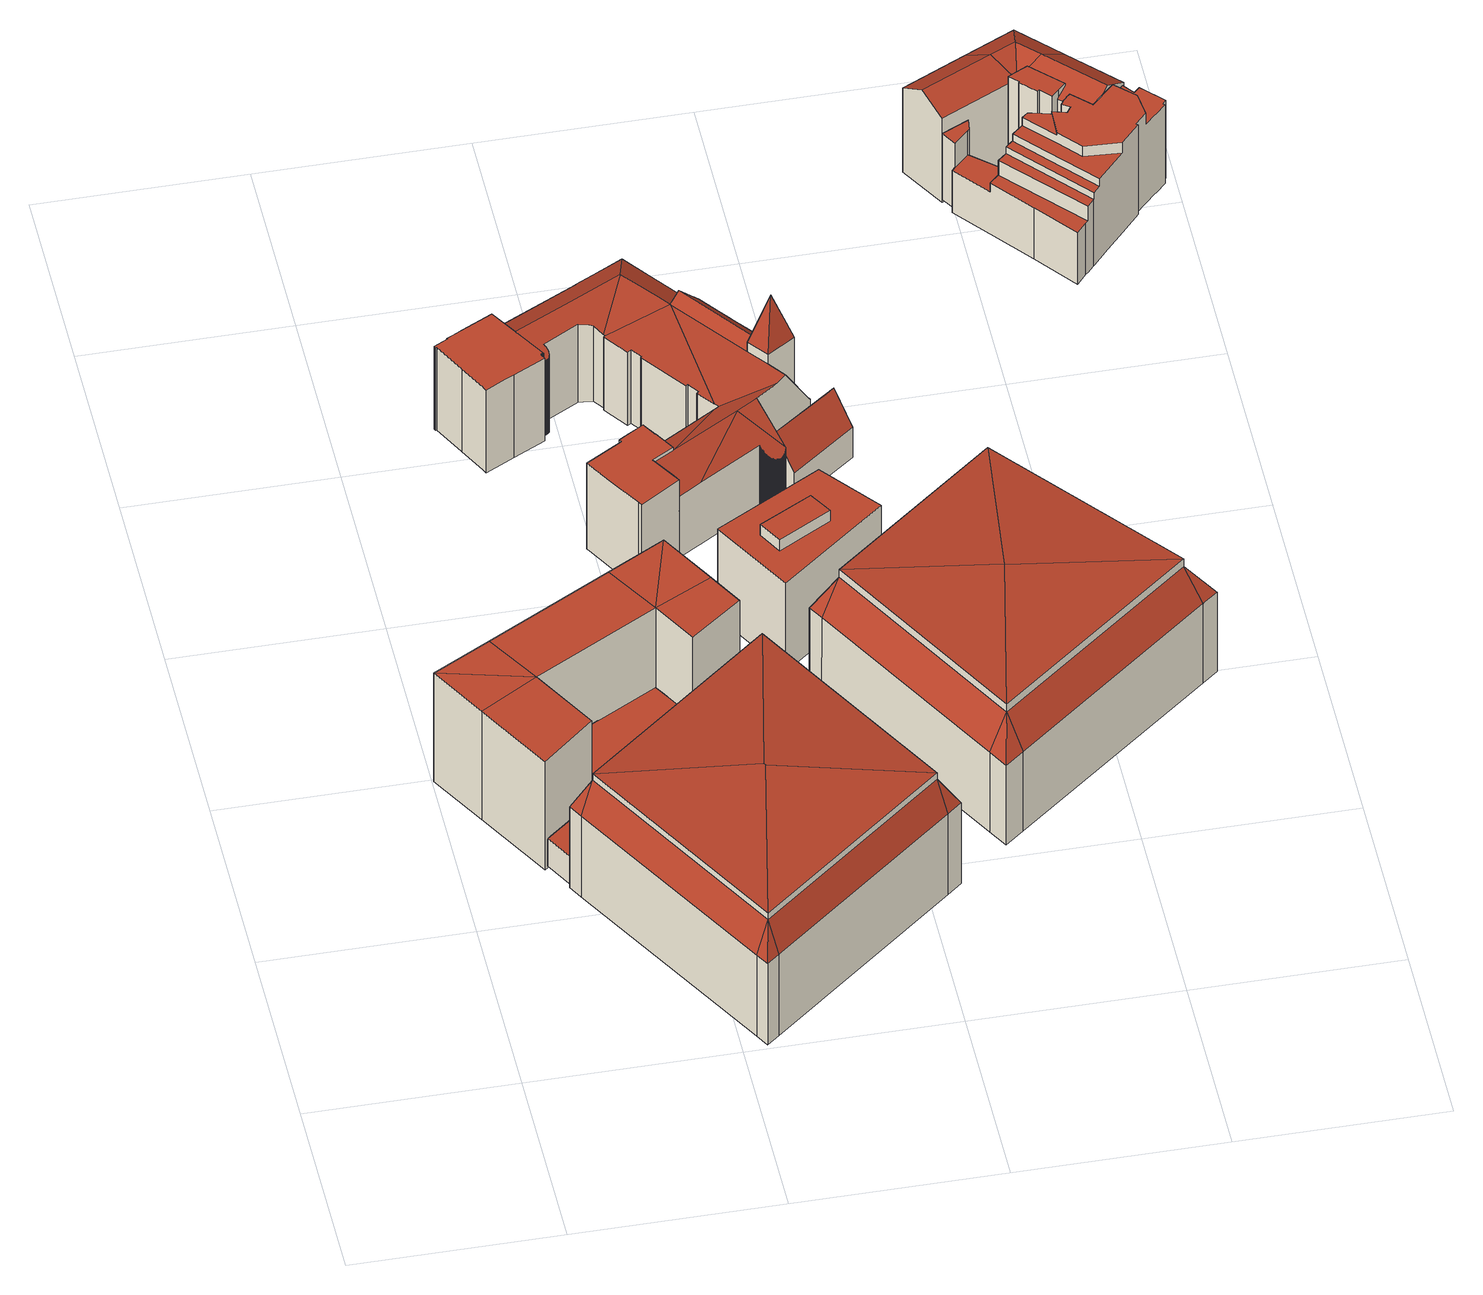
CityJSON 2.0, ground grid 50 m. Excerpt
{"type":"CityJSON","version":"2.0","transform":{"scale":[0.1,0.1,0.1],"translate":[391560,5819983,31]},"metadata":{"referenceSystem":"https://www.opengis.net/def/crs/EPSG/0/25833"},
"CityObjects":{
"building1":{"type":"Building","attributes":{"name":"0003000A000850F8","function":"1461","roofType":"1130","measuredHeight":37},"address":[{"locality":"Berlin","thoroughfareNumber":"1","thoroughfareName":"Karl-Liebknecht-Str."},{"locality":"Berlin","thoroughfareNumber":"3","thoroughfareName":"Karl-Liebknecht-Str."},{"locality":"Berlin","thoroughfareNumber":"4","thoroughfareName":"St. Wolfgang-Str."},{"locality":"Berlin","thoroughfareNumber":"2","thoroughfareName":"St. Wolfgang-Str."}],"geometry":[{"type":"MultiSurface","lod":"2","boundaries":[[[0,1,2,3]],[[4,5,6,7]],[[8,9,10,11]],[[12,13,14,15]],[[16,17,18,19]],[[20,21,22,23]],[[24,25,26,27]],[[28,29,30,31]],[[21,32,33,22]],[[34,0,3,35]],[[17,36,37,18]],[[38,39,40,41]],[[42,38,41,43]],[[39,44,45,40]],[[46,12,15,47]],[[44,42,43,45]],[[48,4,7,49]],[[50,46,47,51]],[[36,48,49,37]],[[13,34,35,14]],[[52,53,54,55]],[[9,56,57,10]],[[56,58,59,57]],[[58,50,51,59]],[[25,52,55,26]],[[60,28,31,61]],[[62,60,61,63]],[[29,62,63,30]],[[64,20,23,65]],[[32,64,65,33]],[[53,66,67,54]],[[66,16,19,67]],[[1,68,69,2]],[[68,8,11,69]],[[70,24,27,71]],[[5,70,71,6]],[[60,62,72]],[[8,63,9]],[[68,30,63,8]],[[9,63,56]],[[66,53,52,16]],[[1,30,68]],[[5,25,24,70]],[[0,30,1]],[[36,52,25,48]],[[17,52,36]],[[34,31,30,0]],[[56,63,61,58]],[[58,61,50]],[[16,52,17]],[[4,25,5]],[[48,25,4]],[[64,32,21,20]],[[42,44,39,38]],[[50,61,46]],[[46,61,31,12]],[[28,60,72,73]],[[73,29,28]],[[73,72,62,29]],[[12,31,13]],[[13,31,34]],[[23,22,33,65]],[[74,75,76,77]],[[57,59,77,76]],[[41,40,45,43]],[[14,35,74,15]],[[35,3,75,74]],[[7,6,26,49]],[[51,47,77,59]],[[37,49,26,55]],[[47,15,74,77]],[[18,37,55,19]],[[67,19,55,54]],[[69,11,76,75]],[[2,69,75,3]],[[10,57,76,11]],[[6,71,27,26]]],"semantics":{"surfaces":[{"type":"WallSurface"},{"type":"RoofSurface"},{"type":"GroundSurface"}],"values":[0,0,0,0,0,0,0,0,0,0,0,0,0,0,0,0,0,0,0,0,0,0,0,0,0,0,0,0,0,0,0,0,0,0,0,0,1,1,1,1,1,1,1,1,1,1,1,1,1,1,1,1,1,1,1,1,1,1,1,1,1,2,2,2,2,2,2,2,2,2,2,2,2,2,2,2,2]}}]},
"building2":{"type":"Building","attributes":{"roofType":"2100","measuredHeight":41.38},"address":[{"country":"Germany","locality":"Berlin"}],"geometry":[{"type":"Solid","lod":"2","boundaries":[[[[78,79,80,81,82,83,84]],[[85,86,87,88,89,90,91,92,93,94,95,96]],[[97,98,99]],[[100,101,102]],[[81,80,103,104,105,106,107,108,109,110,111,112,113,114,115,116,117,118,119,120,121,122,123,124,125,126,127,128,129,130,131,132,133,134,135,136,137,138,139,140,141,142,143,144,145,146,147,148,149]],[[148,147,146,150,151,152,153,154,155,156,157,158]],[[159,160,161,162,163,164,165,166,167,168,169,170,171,172,83,82,149,173,158,174,175,176,177,178,179]],[[180,181,182,183,99,184,185]],[[94,93,186,146,145,187]],[[188,189,190,191,192,193,194,195,196,197,198,199,200,201,202,203,204,205,206,207,208,209,210,211,212,213,214,215,216,217,218,219,220,221,222,223,224,225,226,227,228,229,230,231,232,233,234,235,236,237,238,239,240,241,242,243,244,245,246,247,248,249,250,251,252,253,254,255,256,257,258,259,183,182,260]],[[261,262,263,264,265,266,267,97,99,183]],[[93,268,269,270,150,146,186]],[[271,272,273,274,275,276]],[[179,178,277,278]],[[279,280,281]],[[271,276,282,283]],[[284,279,281]],[[285,261,183,259]],[[284,286,287,279]],[[279,287,280]],[[288,289,93,290]],[[291,292,293,294,295,296,297,298,299,300,301,302,303,289,288]],[[167,166,304,305]],[[166,165,306,304]],[[170,169,307,308]],[[169,168,309,307]],[[168,167,305,309]],[[83,172,310,84]],[[172,171,311,310]],[[171,170,308,311]],[[178,177,312,277]],[[174,158,157]],[[82,81,149]],[[139,138,313,314]],[[138,137,315,313]],[[137,136,316,315]],[[136,135,317,316]],[[142,141,318,319]],[[141,140,320,318]],[[140,139,314,320]],[[156,155,321,322]],[[155,154,323,321]],[[154,153,324,323]],[[161,160,325,326]],[[160,159,327,325]],[[159,179,278,327]],[[124,123,328,329]],[[123,122,330,328]],[[122,121,331,330]],[[121,120,332,331]],[[127,126,333,334]],[[126,125,335,333]],[[125,124,329,335]],[[131,130,336,337]],[[130,129,338,336]],[[129,128,339,338]],[[128,127,334,339]],[[135,134,340,317]],[[134,133,341,340]],[[133,132,342,341]],[[132,131,337,342]],[[109,108,343,344]],[[108,107,345,343]],[[107,106,346,345]],[[106,105,347,346]],[[105,104,348,347]],[[112,111,349,350]],[[111,110,351,349]],[[110,109,344,351]],[[116,115,352,353]],[[115,114,354,352]],[[114,113,355,354]],[[113,112,350,355]],[[120,119,356,332]],[[119,118,357,356]],[[118,117,358,357]],[[117,116,353,358]],[[254,253,359,360]],[[253,252,361,359]],[[252,251,362,361]],[[251,250,363,362]],[[219,218,364,365]],[[218,217,366,364]],[[217,216,367,366]],[[216,215,368,367]],[[87,86,369,370]],[[86,85,371,369]],[[85,96,372,371]],[[96,95,373,372]],[[258,257,374,375]],[[257,256,376,374]],[[256,255,377,376]],[[255,254,360,377]],[[378,379,102,101]],[[380,381,382,383]],[[384,385,99,98]],[[385,386,184,99]],[[91,90,387,388]],[[90,89,389,387]],[[89,88,390,389]],[[88,87,370,390]],[[104,103,391,348]],[[103,80,79,391]],[[386,392,185,184]],[[191,190,393,394]],[[190,189,395,393]],[[189,188,396,395]],[[188,260,397,396]],[[302,301,398,399]],[[301,300,400,398]],[[300,299,401,400]],[[294,293,402,403]],[[199,198,404,405]],[[198,197,406,404]],[[197,196,407,406]],[[196,195,408,407]],[[195,194,409,408]],[[194,193,410,409]],[[193,192,411,410]],[[192,191,394,411]],[[207,206,412,413]],[[206,205,414,412]],[[205,204,415,414]],[[204,203,416,415]],[[203,202,417,416]],[[202,201,418,417]],[[201,200,419,418]],[[200,199,405,419]],[[215,214,420,368]],[[214,213,421,420]],[[213,212,422,421]],[[212,211,423,422]],[[211,210,424,423]],[[210,209,425,424]],[[209,208,426,425]],[[208,207,413,426]],[[231,230,427,428]],[[230,229,429,427]],[[229,228,430,429]],[[228,227,431,430]],[[227,226,432,431]],[[226,225,433,432]],[[225,224,434,433]],[[224,223,435,434]],[[239,238,436,437]],[[238,237,438,436]],[[237,236,439,438]],[[236,235,440,439]],[[235,234,441,440]],[[234,233,442,441]],[[233,232,443,442]],[[232,231,428,443]],[[247,246,444,445]],[[246,245,446,444]],[[245,244,447,446]],[[244,243,448,447]],[[243,242,449,448]],[[242,241,450,449]],[[241,240,451,450]],[[240,239,437,451]],[[292,291,275,274]],[[285,259,452,453]],[[281,280,282,276]],[[291,284,281,276,275]],[[250,249,454,363]],[[249,248,455,454]],[[248,247,445,455]],[[94,187,456,457,373,95]],[[458,459,460,461,462,463]],[[456,187,145,144,464,465]],[[466,467,100,102,379,380,383]],[[101,100,467,468,469,392,378]],[[470,471,472,473]],[[474,470,473,475,476,477]],[[464,144,143,142,319,478]],[[283,282,280,287,290,282]],[[286,284,291,288,290,287]],[[453,479,480,262,261,285]],[[274,273,481,482,402,293,292]],[[303,269,268,93,289]],[[483,220,219,365]],[[258,375,452,259]],[[183,261,183,99]],[[484,485,486,487,266,265,488,489,92,91,388,490]],[[297,296,295,294,403,491,492,493,494,401,299,298]],[[495,496,497,397,260,182,181,180,185,392,469]],[[498,499,500,480,479,453,452,375,374,376,377,360,359,361,362,363,454,455,445,444,446,447,448,449,450,451,437,436,438,439,440,441,442,443,428,427,429,430,431,432,433,434,435,501,502,483,365,364,366,367,368,420,421,422,423,424,425,426,413,412,414,415,416,417,418,419,405,404,406,407,408,409,410,411,394,393,395,396,397,497,496,495,469,468,467,466,383,382,503,504,476,475,473,472,505,461,460,459,506,507,508,487,486,485,484,490,388,387,389,390,370,369,371,372,373,457,456,465,464,478,319,318,320,314,313,315,316,317,340,341,342,337,336,338,339,334,333,335,329,328,330,331,332,356,357,358,353,352,354,355,350,349,351,344,343,345,346,347,348,391,79,78,84,310,311,308,307,309,305,304,306,509,510,511,326,325,327,278,277,312,512,513,514,322,321,323,324,515,516,517,518,519,399,398,400,401,494,493,492,491,403,402,482,481,520,521]],[[522,381,380,379,378,392,386,385,384,458,463,462,523,471,470,474,477,524]],[[489,488,265,264,283,282,290,93,92]],[[503,382,381,522,524,477,476,504]],[[523,462,461,505,472,471]],[[223,222,501,435]],[[222,221,502,501]],[[221,220,483,502]],[[273,272,520,481]],[[176,175,174,157,156,322,514,513,512,312,177]],[[270,269,303,302,399,519,518,517,516,151,150]],[[384,98,97,267,266,487,508,507,506,459,458]],[[500,499,498,521,520,272,271,283,264,263,262,480]],[[149,148,158,173]],[[152,151,516,515,324,153]],[[510,163,162,161,326,511]],[[509,306,165,164,163,510]]]],"semantics":{"surfaces":[{"type":"WallSurface"},{"type":"RoofSurface"},{"type":"GroundSurface"}],"values":[[0,1,1,1,1,1,1,1,1,1,1,1,1,0,1,1,1,1,1,1,1,1,0,0,0,0,0,0,0,0,0,0,0,0,0,0,0,0,0,0,0,0,0,0,0,0,0,0,0,0,0,0,0,0,0,0,0,0,0,0,0,0,0,0,0,0,0,0,0,0,0,0,0,0,0,0,0,0,0,0,0,0,0,0,0,0,0,0,0,0,0,0,0,0,0,0,0,0,0,0,0,0,0,0,0,0,0,0,0,0,0,0,0,0,0,0,0,0,0,0,0,0,0,0,0,0,0,0,0,0,0,0,0,0,0,0,0,0,0,0,0,0,0,0,0,0,0,0,0,0,0,0,0,0,0,0,0,0,0,0,0,0,0,0,0,0,0,0,0,0,0,0,0,0,0,0,0,0,0,0,0,0,0,0,0,0,2,1,1,0,0,0,0,0,0,0,0,0,0,0,0,0,0]]}}]},
"building3":{"type":"Building","attributes":{"name":"0003000A00085101","function":"1499","roofType":"1000","measuredHeight":26.74},"address":[{"locality":"Berlin","thoroughfareNumber":"1","thoroughfareName":"Heiligegeistkirchplatz"}],"geometry":[{"type":"MultiSurface","lod":"2","boundaries":[[[525,526,527,528]],[[529,530,531,532],[533,534,535,536]],[[537,538,539,540]],[[541,542,543,544],[545,546,547,548]],[[526,525,540,539]],[[533,536,545,548]],[[534,533,548,547]],[[525,528,537,540]],[[531,530,543,542]],[[535,534,547,546]],[[530,529,544,543]],[[532,531,542,541]],[[536,535,546,545]],[[527,526,539,538]],[[529,532,541,544]],[[528,527,538,537]]],"semantics":{"surfaces":[{"type":"RoofSurface"},{"type":"GroundSurface"},{"type":"WallSurface"}],"values":[0,0,1,1,2,2,2,2,2,2,2,2,2,2,2,2]}}]},
"building4":{"type":"Building","attributes":{"function":"1123","measuredHeight":17.31},"address":[{"locality":"Berlin","thoroughfareNumber":"4","thoroughfareName":"Anna-Louisa-Karsch-Str."}],"geometry":[{"type":"MultiSurface","lod":"2","boundaries":[[[549,550,551,552,553]],[[551,554,555,552]],[[554,556,557,558,555]],[[557,549,553,558]],[[553,552,555,558]],[[549,557,556,550]],[[550,556,554,551]]],"semantics":{"surfaces":[{"type":"WallSurface"},{"type":"GroundSurface"},{"type":"RoofSurface"}],"values":[0,0,0,0,1,2,2]}}]},
"building5":{"type":"Building","attributes":{"name":"0003000F004153B0","function":"1499","measuredHeight":36.11},"address":[{"locality":"Berlin","thoroughfareNumber":"5","thoroughfareName":"Karl-Liebknecht-Str."},{"locality":"Berlin","thoroughfareNumber":"3","thoroughfareName":"Spandauer Str."}],"geometry":[{"type":"MultiSurface","lod":"2","boundaries":[[[559,560,561,562]],[[563,562,561,564]],[[565,566,567,568]],[[569,565,568,570]],[[571,572,567,566]],[[567,564,561,568]],[[572,573,564,567]],[[560,570,568,561]],[[574,563,564,573]],[[575,576,563,574]],[[576,577,562,563]],[[578,579,572,571]],[[580,581,566,565]],[[581,578,571,566]],[[582,575,574,573]],[[583,584,560,559]],[[577,583,559,562]],[[584,585,570,560]],[[586,587,588,589]],[[587,590,591,588]],[[585,592,569,570]],[[590,593,594,591]],[[593,586,589,594]],[[592,580,565,569]],[[579,582,573,572]],[[592,591,580]],[[580,591,594,581]],[[578,594,579]],[[595,586,593]],[[581,594,578]],[[583,588,584]],[[582,589,575]],[[576,589,588,577]],[[579,594,589,582]],[[585,591,592]],[[575,589,576]],[[577,588,583]],[[590,587,596]],[[595,596,587,586]],[[593,590,596,595]],[[584,588,591,585]]],"semantics":{"surfaces":[{"type":"GroundSurface"},{"type":"WallSurface"},{"type":"RoofSurface"}],"values":[0,0,0,0,0,0,0,0,0,1,1,1,1,1,1,1,1,1,1,1,1,1,1,1,1,2,2,2,2,2,2,2,2,2,2,2,2,2,2,2,2]}}]},
"building6":{"type":"Building","attributes":{"function":"1461","roofType":"1130","measuredHeight":29.37},"address":[{"locality":"Berlin","thoroughfareNumber":"1","thoroughfareName":"Rosenstr."}],"geometry":[{"type":"MultiSurface","lod":"2","boundaries":[[[597,598,599]],[[600,601,597,599]],[[602,603,604,605,606]],[[607,608,609,610,611,612,613,614,615]],[[599,598,616]],[[600,599,616,617]],[[601,618,619,597]],[[597,619,620,598]],[[616,621,622,617]],[[598,623,621,616]],[[624,625,626,627]],[[628,625,624,629]],[[629,624,630,631]],[[632,633,634,635,636]],[[637,638,639,640,641,642,643,644,645]],[[618,601,629,631]],[[614,613,639,638]],[[605,604,634,633]],[[604,603,635,634]],[[606,605,633,632]],[[613,612,640,639]],[[622,621,623,627,626]],[[610,609,643,642]],[[603,602,636,635]],[[598,620,630,624]],[[615,614,638,637]],[[602,606,632,636]],[[612,611,641,640]],[[623,598,624,627]],[[607,615,637,645]],[[608,607,645,644]],[[611,610,642,641]],[[601,600,628,629]],[[620,619,618,631,630]],[[600,617,625,628]],[[617,622,626,625]],[[609,608,644,643]]],"semantics":{"surfaces":[{"type":"RoofSurface"},{"type":"GroundSurface"},{"type":"WallSurface"}],"values":[0,0,0,0,0,0,0,0,0,0,1,1,1,1,1,2,2,2,2,2,2,2,2,2,2,2,2,2,2,2,2,2,2,2,2,2,2]}}]},
"building7":{"type":"Building","attributes":{"roofType":"1000","measuredHeight":27.21},"address":[{"country":"Germany","locality":"Berlin"}],"geometry":[{"type":"Solid","lod":"2","boundaries":[[[[646,647,648,649,650,651,652]],[[653,654,655,656,657,658,659]],[[660,661,662,663,664,665,666,667,668,669,670]],[[651,671,672,652]],[[673,674,675,676]],[[677,678,679,680]],[[681,682,683,684]],[[685,686,687,688]],[[686,658,657,687]],[[646,689,690,647]],[[689,691,692,690]],[[691,689,646,652,672,693]],[[650,676,675,671,651]],[[694,695,696,654,653,674,673]],[[683,678,677,697,684]],[[698,699,659,658,686,685,700]],[[701,702,703,704,663,662,661,660,705,706,707]],[[673,676,650,649,708,709,710,711,712,713,714,715,716,717,694]],[[704,703,702,701,707,712,711,710,709,708,649,648,647,690,692,718,688,687,657,656,655,719,720,680,679,721,722,723,724,725,726,727,728,729,730,731,732,733,734,735,736,737,738,739,740,741,742,743,744,745]],[[746,747,730,729]],[[747,748,731,730]],[[748,749,732,731]],[[749,750,733,732]],[[750,751,734,733]],[[751,752,735,734]],[[752,753,736,735]],[[754,705,660,670]],[[706,713,712,707]],[[714,755,756,715]],[[668,667,742,741]],[[667,666,743,742]],[[666,665,744,743]],[[665,664,745,744]],[[664,663,704,745]],[[757,758,723,722]],[[758,759,724,723]],[[759,760,725,724]],[[760,761,726,725]],[[761,762,727,726]],[[763,754,670,669]],[[682,757,722,721,679,678,683]],[[694,717,764,765,696,695]],[[766,738,737,736,753,767]],[[768,746,729,728,727,762]],[[756,755,681,684,697,769,770]],[[672,671,675,674,653,659,699,698,700,693]],[[696,765,769,697,677,680,720,719,655,654]],[[771,763,669,668,741,740,739,738,766]],[[717,716,715,756,770,769,765,764]],[[714,713,706,705,754,763,771,766,767,753,752,751,750,749,748,747,746,768,762,761,760,759,758,757,682,681,755]],[[692,691,693,700,685,688,718]]]],"semantics":{"surfaces":[{"type":"WallSurface"},{"type":"RoofSurface"},{"type":"GroundSurface"}],"values":[[0,0,1,0,0,0,0,0,0,0,0,1,1,1,1,1,0,0,2,0,0,0,0,0,0,0,0,0,0,0,0,0,0,0,0,0,0,0,0,0,0,0,0,0,0,0,0,0,1,1,0]]}}]}
},
"vertices":[
[716,988,260],[752,1017,260],[752,1017,16],[716,988,16],[588,1315,338],[666,1174,338],[666,1174,10],[588,1315,10],[1061,463,260],[1079,431,260],[1079,431,16],[1061,463,16],[247,557,260],[228,592,260],[228,592,16],[247,557,16],[83,852,338],[4,994,338],[4,994,10],[83,852,10],[195,670,99],[705,1082,99],[705,1082,16],[195,670,16],[586,986,344],[525,1096,344],[525,1096,10],[586,986,10],[278,583,359],[736,953,359],[736,953,340],[278,583,340],[744,1009,99],[744,1009,16],[259,617,260],[259,617,16],[145,1071,338],[145,1071,10],[587,987,105],[315,767,105],[315,767,22],[587,987,22],[522,1099,105],[522,1099,22],[225,927,105],[225,927,22],[537,38,260],[537,38,16],[447,1237,338],[447,1237,10],[555,6,260],[555,6,16],[223,930,344],[314,767,344],[314,767,10],[223,930,10],[1043,402,260],[1043,402,16],[586,31,260],[586,31,16],[568,63,359],[568,63,340],[1025,434,359],[1025,434,340],[234,598,99],[234,598,16],[188,664,338],[188,664,10],[772,982,260],[772,982,16],[713,1089,338],[713,1089,10],[653,506,386],[650,511,386],[278,583,16],[736,953,16],[1025,434,16],[568,63,16],
[461,2021,29],[462,2021,29],[462,2021,254],[461,2021,254],[461,2021,279],[461,2020,279],[461,2020,29],[658,2021,252],[677,1996,252],[675,1994,251],[755,1884,251],[759,1886,252],[778,1860,252],[773,1855,251],[804,1814,251],[766,2118,280],[609,2077,251],[608,2076,251],[650,2016,250],[800,1797,251],[649,1706,250],[679,1655,280],[671,1550,195],[666,1557,204],[671,1549,195],[463,2021,254],[465,2022,254],[466,2023,254],[467,2023,254],[468,2024,254],[470,2025,254],[471,2025,254],[472,2026,254],[473,2027,254],[474,2028,254],[475,2029,255],[475,2030,255],[476,2032,255],[476,2033,255],[476,2034,256],[477,2036,256],[477,2037,256],[477,2038,257],[477,2040,257],[477,2041,257],[477,2042,257],[477,2044,258],[477,2045,258],[477,2046,258],[477,2047,259],[477,2049,259],[476,2050,259],[476,2051,260],[476,2053,260],[475,2054,260],[475,2055,261],[474,2056,261],[474,2058,262],[473,2059,262],[473,2060,262],[472,2061,263],[471,2062,263],[471,2063,263],[470,2064,264],[556,2112,265],[581,2109,261],[591,2107,259],[608,2084,251],[678,2236,280],[540,2165,280],[414,2101,280],[415,2099,279],[702,2335,231],[701,2336,230],[630,2299,230],[585,2276,230],[586,2274,232],[377,2167,232],[376,2169,231],[374,2168,231],[413,2102,279],[231,2085,279],[233,2086,279],[273,2008,279],[308,1939,279],[313,1929,279],[361,1954,279],[383,1965,279],[460,2004,279],[453,2019,279],[454,2019,279],[455,2019,279],[456,2019,279],[458,2020,279],[459,2020,279],[414,2101,279],[374,2168,279],[300,2131,279],[278,2119,279],[261,2111,279],[262,2109,279],[228,2091,279],[677,1575,214],[713,1597,214],[730,1607,215],[843,1752,280],[626,1624,280],[661,1565,213],[745,2147,280],[612,2079,251],[884,1701,213],[884,1700,212],[885,1699,211],[885,1698,210],[886,1697,209],[887,1696,208],[887,1695,207],[888,1694,206],[889,1693,204],[890,1693,203],[891,1692,202],[891,1691,201],[892,1690,200],[893,1690,199],[894,1689,198],[895,1689,197],[896,1688,196],[897,1687,195],[898,1687,194],[899,1687,193],[900,1686,192],[901,1686,191],[902,1685,190],[903,1685,190],[904,1685,189],[905,1684,188],[906,1684,187],[907,1684,186],[908,1684,186],[910,1684,185],[911,1684,184],[912,1684,184],[913,1684,183],[914,1684,183],[915,1684,182],[916,1684,182],[917,1684,181],[918,1684,181],[919,1685,181],[921,1685,180],[922,1685,180],[923,1686,180],[924,1686,180],[925,1687,179],[926,1687,179],[927,1687,179],[928,1688,179],[929,1689,179],[930,1689,179],[930,1690,179],[931,1690,179],[932,1691,179],[933,1692,180],[934,1693,180],[935,1693,180],[935,1694,180],[936,1695,181],[937,1696,181],[937,1697,182],[938,1698,182],[939,1699,182],[939,1700,183],[940,1701,184],[940,1702,184],[941,1703,185],[941,1704,185],[942,1705,186],[942,1706,187],[942,1707,188],[943,1708,188],[943,1709,189],[943,1710,190],[883,1701,215],[893,1782,280],[891,1784,278],[938,1819,275],[950,1828,274],[811,1804,251],[812,1804,251],[807,1801,251],[789,2136,261],[829,2166,230],[749,2272,231],[1035,1892,150],[1036,1893,150],[1002,1939,150],[969,1983,150],[968,1982,150],[1008,1929,150],[262,2109,29],[228,2091,29],[955,1933,443],[940,1886,309],[1008,1929,309],[940,1886,280],[971,1844,280],[968,1982,309],[918,1746,235],[927,1952,309],[903,1935,309],[927,1952,302],[789,2136,302],[903,1935,280],[968,1982,246],[969,1983,245],[968,1984,245],[979,1992,231],[945,2036,231],[930,2057,231],[919,2071,231],[904,2091,231],[894,2105,231],[881,2122,231],[842,2175,231],[830,2166,247],[829,2166,247],[460,2004,29],[453,2019,29],[383,1965,29],[455,2019,29],[456,2019,29],[454,2019,29],[459,2020,29],[458,2020,29],[261,2111,29],[472,2061,29],[471,2062,29],[473,2060,29],[473,2059,29],[474,2058,29],[470,2064,29],[556,2112,29],[471,2063,29],[377,2167,29],[376,2169,29],[586,2274,29],[585,2276,29],[233,2086,29],[273,2008,29],[231,2085,29],[477,2042,29],[477,2044,29],[477,2041,29],[477,2040,29],[477,2038,29],[477,2046,29],[477,2047,29],[477,2045,29],[476,2051,29],[476,2053,29],[476,2050,29],[477,2049,29],[474,2056,29],[475,2055,29],[475,2054,29],[470,2025,29],[471,2025,29],[468,2024,29],[467,2023,29],[466,2023,29],[465,2022,29],[473,2027,29],[474,2028,29],[472,2026,29],[476,2032,29],[476,2033,29],[475,2030,29],[475,2029,29],[477,2037,29],[477,2036,29],[476,2034,29],[941,1704,29],[942,1705,29],[941,1703,29],[940,1702,29],[940,1701,29],[911,1684,29],[912,1684,29],[910,1684,29],[908,1684,29],[907,1684,29],[677,1996,29],[675,1994,29],[658,2021,29],[650,2016,29],[608,2076,29],[943,1708,29],[943,1709,29],[942,1707,29],[942,1706,29],[666,1557,289],[671,1549,289],[573,1486,289],[568,1495,289],[568,1495,29],[573,1486,29],[649,1706,289],[679,1655,289],[626,1624,289],[778,1860,29],[773,1855,29],[759,1886,29],[755,1884,29],[463,2021,29],[661,1565,289],[885,1699,29],[885,1698,29],[884,1700,29],[884,1701,29],[883,1701,29],[842,2175,29],[830,2166,29],[881,2122,29],[894,2105,29],[968,1984,29],[979,1992,29],[891,1692,29],[891,1691,29],[890,1693,29],[889,1693,29],[888,1694,29],[887,1695,29],[887,1696,29],[886,1697,29],[898,1687,29],[899,1687,29],[897,1687,29],[896,1688,29],[895,1689,29],[894,1689,29],[893,1690,29],[892,1690,29],[906,1684,29],[905,1684,29],[904,1685,29],[903,1685,29],[902,1685,29],[901,1686,29],[900,1686,29],[924,1686,29],[925,1687,29],[923,1686,29],[922,1685,29],[921,1685,29],[919,1685,29],[918,1684,29],[917,1684,29],[916,1684,29],[931,1690,29],[932,1691,29],[930,1690,29],[930,1689,29],[929,1689,29],[928,1688,29],[927,1687,29],[926,1687,29],[937,1697,29],[938,1698,29],[937,1696,29],[936,1695,29],[935,1694,29],[935,1693,29],[934,1693,29],[933,1692,29],[943,1710,29],[918,1746,29],[939,1700,29],[939,1699,29],[612,2079,29],[609,2077,29],[648,1705,289],[648,1705,29],[629,1738,29],[628,1740,29],[628,1740,289],[629,1738,289],[591,2107,29],[608,2084,29],[671,1549,29],[671,1550,29],[666,1557,29],[661,1565,29],[570,1696,289],[566,1702,289],[566,1702,29],[570,1696,29],[568,1695,289],[568,1695,29],[481,1643,29],[481,1643,289],[581,2109,29],[893,1782,29],[891,1784,29],[1002,1939,29],[969,1983,29],[913,1684,29],[809,1808,29],[810,1806,29],[811,1804,29],[812,1804,29],[810,1806,251],[809,1808,251],[804,1814,29],[945,2036,29],[930,2057,29],[919,2071,29],[904,2091,29],[677,1575,29],[713,1597,29],[730,1607,29],[971,1844,29],[950,1828,29],[938,1819,29],[915,1684,29],[914,1684,29],[522,1573,29],[486,1635,29],[576,1708,29],[649,1706,29],[800,1797,29],[807,1801,29],[361,1954,29],[313,1929,29],[308,1939,29],[278,2119,29],[300,2131,29],[374,2168,29],[630,2299,29],[701,2336,29],[702,2335,29],[749,2272,29],[829,2166,29],[1036,1893,29],[1035,1892,29],[522,1573,289],[576,1708,289],[486,1635,289],
[845,1294,308],[974,1366,308],[941,1422,308],[813,1352,308],[725,1391,276],[837,1187,276],[1094,1393,276],[982,1534,276],[941,1422,276],[974,1366,276],[845,1294,276],[813,1352,276],[813,1352,39],[941,1422,39],[974,1366,39],[845,1294,39],[982,1534,9],[1094,1393,9],[837,1187,9],[725,1391,9],[813,1352,9],[845,1294,9],[974,1366,9],[941,1422,9],
[1050,1901,127],[1082,1855,210],[1115,1808,127],[1115,1808,37],[1050,1901,37],[958,1689,127],[958,1689,37],[924,1738,210],[889,1787,127],[889,1787,37],
[1769,986,20],[1732,956,20],[1697,999,20],[1734,1029,20],[1381,1468,20],[1344,1439,20],[1173,578,20],[896,1079,20],[943,1117,20],[1219,615,20],[1200,529,20],[1246,566,20],[876,1116,20],[923,1153,20],[1318,1471,20],[1355,1501,20],[1355,1501,260],[1381,1468,260],[1734,1029,260],[876,1116,260],[923,1153,260],[1173,578,260],[897,1079,260],[1318,1471,260],[1769,986,260],[1732,956,260],[1246,566,260],[1344,1439,363],[1697,999,363],[1697,999,340],[1344,1439,340],[1219,615,363],[1219,615,340],[1200,529,260],[943,1117,363],[943,1117,340],[1300,1043,381],[1301,1041,381],
[1614,2729,319],[1662,2679,279],[1675,2758,319],[1688,2838,279],[1566,2779,279],[1498,2551,234],[1533,2585,234],[1537,2589,234],[1541,2619,234],[1476,2588,234],[1760,2620,303],[1689,2692,303],[1641,2668,303],[1662,2647,303],[1660,2644,303],[1695,2607,303],[1699,2611,303],[1723,2585,303],[1740,2602,303],[1723,2708,319],[1783,2738,279],[1410,2703,279],[1443,2646,319],[1476,2589,279],[1847,2578,319],[1892,2623,279],[1802,2532,279],[1662,2679,25],[1783,2738,25],[1892,2623,25],[1802,2532,25],[1688,2838,25],[1566,2779,25],[1476,2589,25],[1410,2703,25],[1476,2588,35],[1541,2619,35],[1537,2589,35],[1533,2585,35],[1498,2551,35],[1740,2602,26],[1723,2585,26],[1699,2611,26],[1695,2607,26],[1660,2644,26],[1662,2647,26],[1641,2668,26],[1689,2692,26],[1760,2620,26],
[1738,2285,191],[1738,2285,36],[1744,2291,36],[1759,2308,36],[1759,2308,235],[1744,2291,235],[1744,2291,191],[1617,2510,255],[1618,2510,255],[1618,2510,36],[1617,2510,36],[1533,2585,36],[1533,2585,163],[1617,2510,163],[1914,2484,273],[1941,2512,273],[1943,2513,273],[1969,2539,273],[1965,2543,273],[1973,2554,273],[1924,2606,273],[1910,2592,273],[1889,2620,273],[1861,2591,273],[1907,2546,273],[1580,2477,235],[1580,2477,191],[1762,2311,255],[1601,2495,255],[1601,2495,235],[1762,2311,235],[1660,2547,300],[1669,2545,300],[1669,2545,36],[1660,2547,36],[1709,2462,308],[1712,2533,308],[1712,2533,300],[1709,2462,300],[1489,2541,163],[1498,2551,163],[1498,2551,36],[1489,2541,36],[1714,2258,191],[1714,2258,36],[1636,2357,191],[1636,2357,36],[1557,2456,191],[1778,2329,255],[1682,2438,255],[1619,2511,255],[1645,2534,300],[1580,2477,163],[1601,2495,163],[1557,2456,163],[1914,2484,36],[1941,2512,36],[1943,2513,36],[1969,2539,36],[1914,2484,308],[1886,2456,308],[1886,2456,36],[1762,2311,36],[1778,2329,36],[1802,2355,36],[1845,2402,36],[1890,2452,36],[1890,2452,308],[1845,2402,308],[1845,2402,277],[1802,2355,277],[1778,2329,277],[1557,2456,36],[1619,2511,36],[1645,2534,36],[1712,2533,36],[1745,2523,36],[1755,2538,36],[1737,2551,36],[1739,2554,36],[1741,2557,36],[1743,2560,36],[1743,2561,36],[1745,2563,36],[1747,2565,36],[1750,2568,36],[1752,2571,36],[1754,2573,36],[1757,2576,36],[1760,2578,36],[1762,2580,36],[1799,2542,36],[1806,2536,36],[1829,2559,36],[1861,2591,36],[1889,2620,36],[1910,2592,36],[1924,2606,36],[1973,2554,36],[1965,2543,36],[1745,2563,308],[1747,2565,308],[1750,2568,308],[1752,2571,308],[1754,2573,308],[1757,2576,308],[1760,2578,308],[1762,2580,308],[1907,2546,308],[1756,2408,308],[1756,2408,277],[1745,2523,308],[1755,2538,308],[1737,2551,308],[1739,2554,308],[1741,2557,308],[1743,2560,308],[1861,2591,308],[1682,2438,277],[1619,2511,277],[1806,2536,308],[1799,2542,308],[1743,2561,308],[1645,2534,277],[1709,2462,277],[1829,2559,308]
]}
